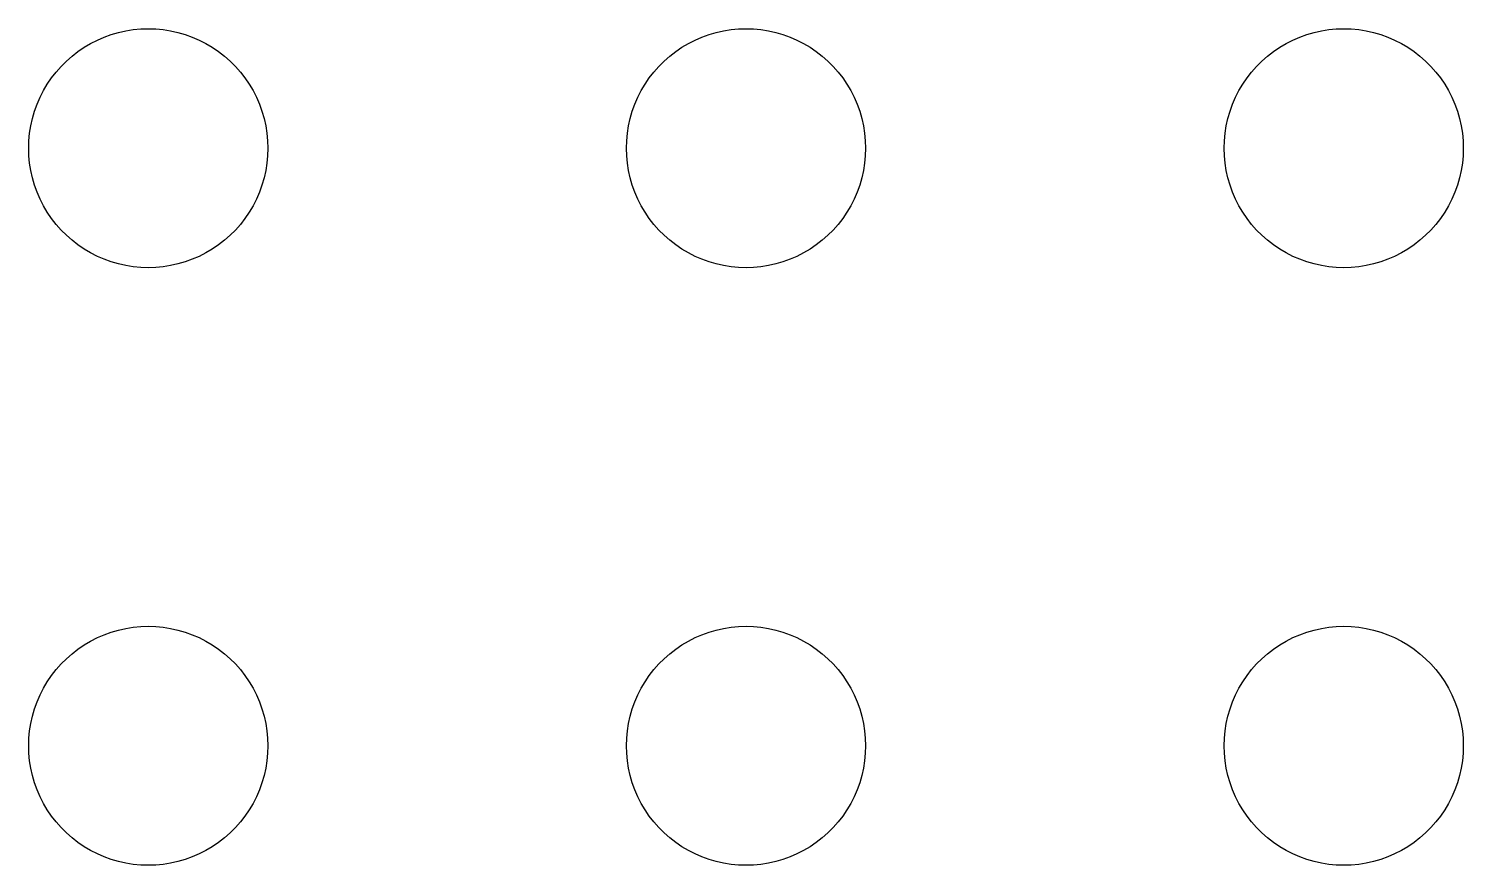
# Model space of a CAD drawing. Header units: metres. Extents: x -111 to 111, y -111 to 111.
# Drawn here: x -48 to -12, y 57 to 78 of the extents above; entities that cross this region are included whole.
import ezdxf

# ---------------------------------------------------------------- set-up
doc = ezdxf.new("R2010")
doc.units = ezdxf.units.M

msp = doc.modelspace()

# ---------------------------------------------------------------- linework, layer by layer
for p, q in [((-46.2773, 77.7145), (-46.1044, 77.7893)), ((-46.1044, 77.7893), (-45.927, 77.8532)), ((-45.927, 77.8532), (-45.7461, 77.9057)), ((-45.7461, 77.9057), (-45.5621, 77.9469)), ((-45.5621, 77.9469), (-45.376, 77.9763)), ((-45.376, 77.9763), (-45.1884, 77.9941)), ((-45.1884, 77.9941), (-45, 78)), ((-45, 78), (-44.8116, 77.9941)), ((-44.8116, 77.9941), (-44.624, 77.9763)), ((-44.624, 77.9763), (-44.4379, 77.9469)), ((-44.4379, 77.9469), (-44.2539, 77.9057)), ((-44.2539, 77.9057), (-44.0729, 77.8532)), ((-44.0729, 77.8532), (-43.8956, 77.7893)), ((-43.8956, 77.7893), (-43.7227, 77.7145)), ((-31.2773, 77.7145), (-31.1044, 77.7893)), ((-31.1044, 77.7893), (-30.927, 77.8532)), ((-30.927, 77.8532), (-30.7461, 77.9057)), ((-30.7461, 77.9057), (-30.5621, 77.9469)), ((-30.5621, 77.9469), (-30.376, 77.9763)), ((-30.376, 77.9763), (-30.1884, 77.9941)), ((-30.1884, 77.9941), (-30, 78)), ((-30, 78), (-29.8116, 77.9941)), ((-29.8116, 77.9941), (-29.624, 77.9763)), ((-29.624, 77.9763), (-29.4379, 77.9469)), ((-29.4379, 77.9469), (-29.2539, 77.9057)), ((-29.2539, 77.9057), (-29.0729, 77.8532)), ((-29.0729, 77.8532), (-28.8956, 77.7893)), ((-28.8956, 77.7893), (-28.7227, 77.7145)), ((-16.2773, 77.7145), (-16.1044, 77.7893)), ((-16.1044, 77.7893), (-15.927, 77.8532)), ((-15.927, 77.8532), (-15.7461, 77.9057)), ((-15.7461, 77.9057), (-15.5621, 77.9469)), ((-15.5621, 77.9469), (-15.376, 77.9763)), ((-15.376, 77.9763), (-15.1884, 77.9941)), ((-15.1884, 77.9941), (-15, 78)), ((-15, 78), (-14.8116, 77.9941)), ((-14.8116, 77.9941), (-14.624, 77.9763)), ((-14.624, 77.9763), (-14.4379, 77.9469)), ((-14.4379, 77.9469), (-14.2539, 77.9057)), ((-14.2539, 77.9057), (-14.0729, 77.8532)), ((-14.0729, 77.8532), (-13.8956, 77.7893)), ((-13.8956, 77.7893), (-13.7227, 77.7145)), ((-46.9123, 77.3115), (-46.7634, 77.427)), ((-46.7634, 77.427), (-46.6075, 77.533)), ((-46.6075, 77.533), (-46.4453, 77.6289)), ((-46.4453, 77.6289), (-46.2773, 77.7145)), ((-43.7227, 77.7145), (-43.5547, 77.6289)), ((-43.5547, 77.6289), (-43.3925, 77.533)), ((-43.3925, 77.533), (-43.2366, 77.427)), ((-43.2366, 77.427), (-43.0877, 77.3115)), ((-31.9123, 77.3115), (-31.7634, 77.427)), ((-31.7634, 77.427), (-31.6075, 77.533)), ((-31.6075, 77.533), (-31.4453, 77.6289)), ((-31.4453, 77.6289), (-31.2773, 77.7145)), ((-28.7227, 77.7145), (-28.5547, 77.6289)), ((-28.5547, 77.6289), (-28.3925, 77.533)), ((-28.3925, 77.533), (-28.2366, 77.427)), ((-28.2366, 77.427), (-28.0877, 77.3115)), ((-16.9123, 77.3115), (-16.7634, 77.427)), ((-16.7634, 77.427), (-16.6075, 77.533)), ((-16.6075, 77.533), (-16.4453, 77.6289)), ((-16.4453, 77.6289), (-16.2773, 77.7145)), ((-13.7227, 77.7145), (-13.5547, 77.6289)), ((-13.5547, 77.6289), (-13.3925, 77.533)), ((-13.3925, 77.533), (-13.2366, 77.427)), ((-13.2366, 77.427), (-13.0877, 77.3115)), ((-47.3115, 76.9123), (-47.1869, 77.0536)), ((-47.1869, 77.0536), (-47.0536, 77.1869)), ((-47.0536, 77.1869), (-46.9123, 77.3115)), ((-43.0877, 77.3115), (-42.9464, 77.1869)), ((-42.9464, 77.1869), (-42.8131, 77.0536)), ((-42.8131, 77.0536), (-42.6885, 76.9123)), ((-32.3115, 76.9123), (-32.1869, 77.0536)), ((-32.1869, 77.0536), (-32.0536, 77.1869)), ((-32.0536, 77.1869), (-31.9123, 77.3115)), ((-28.0877, 77.3115), (-27.9464, 77.1869)), ((-27.9464, 77.1869), (-27.8131, 77.0536)), ((-27.8131, 77.0536), (-27.6884, 76.9123)), ((-17.3115, 76.9123), (-17.1869, 77.0536)), ((-17.1869, 77.0536), (-17.0536, 77.1869)), ((-17.0536, 77.1869), (-16.9123, 77.3115)), ((-13.0877, 77.3115), (-12.9464, 77.1869)), ((-12.9464, 77.1869), (-12.8131, 77.0536)), ((-12.8131, 77.0536), (-12.6884, 76.9123)), ((-47.533, 76.6075), (-47.427, 76.7634)), ((-47.427, 76.7634), (-47.3115, 76.9123)), ((-42.6885, 76.9123), (-42.5729, 76.7634)), ((-42.5729, 76.7634), (-42.467, 76.6075)), ((-32.533, 76.6075), (-32.427, 76.7634)), ((-32.427, 76.7634), (-32.3115, 76.9123)), ((-27.6884, 76.9123), (-27.5729, 76.7634)), ((-27.5729, 76.7634), (-27.467, 76.6075)), ((-17.533, 76.6075), (-17.427, 76.7634)), ((-17.427, 76.7634), (-17.3115, 76.9123)), ((-12.6884, 76.9123), (-12.5729, 76.7634)), ((-12.5729, 76.7634), (-12.467, 76.6075)), ((-47.7145, 76.2773), (-47.6289, 76.4453)), ((-47.6289, 76.4453), (-47.533, 76.6075)), ((-42.467, 76.6075), (-42.3711, 76.4453)), ((-42.3711, 76.4453), (-42.2855, 76.2773)), ((-32.7145, 76.2773), (-32.6289, 76.4453)), ((-32.6289, 76.4453), (-32.533, 76.6075)), ((-27.467, 76.6075), (-27.3711, 76.4453)), ((-27.3711, 76.4453), (-27.2855, 76.2773)), ((-17.7145, 76.2773), (-17.6289, 76.4453)), ((-17.6289, 76.4453), (-17.533, 76.6075)), ((-12.467, 76.6075), (-12.3711, 76.4453)), ((-12.3711, 76.4453), (-12.2855, 76.2773)), ((-47.8532, 75.927), (-47.7893, 76.1044)), ((-47.7893, 76.1044), (-47.7145, 76.2773)), ((-42.2855, 76.2773), (-42.2107, 76.1044)), ((-42.2107, 76.1044), (-42.1468, 75.927)), ((-32.8532, 75.927), (-32.7893, 76.1044)), ((-32.7893, 76.1044), (-32.7145, 76.2773)), ((-27.2855, 76.2773), (-27.2107, 76.1044)), ((-27.2107, 76.1044), (-27.1468, 75.927)), ((-17.8532, 75.927), (-17.7893, 76.1044)), ((-17.7893, 76.1044), (-17.7145, 76.2773)), ((-12.2855, 76.2773), (-12.2107, 76.1044)), ((-12.2107, 76.1044), (-12.1468, 75.927)), ((-47.9469, 75.5621), (-47.9057, 75.7461)), ((-47.9057, 75.7461), (-47.8532, 75.927)), ((-42.1468, 75.927), (-42.0942, 75.7461)), ((-42.0942, 75.7461), (-42.0531, 75.5621)), ((-32.9469, 75.5621), (-32.9057, 75.7461)), ((-32.9057, 75.7461), (-32.8532, 75.927)), ((-27.1468, 75.927), (-27.0942, 75.7461)), ((-27.0942, 75.7461), (-27.0531, 75.5621)), ((-17.9469, 75.5621), (-17.9057, 75.7461)), ((-17.9057, 75.7461), (-17.8532, 75.927)), ((-12.1468, 75.927), (-12.0942, 75.7461)), ((-12.0942, 75.7461), (-12.0531, 75.5621)), ((-47.9941, 75.1884), (-47.9763, 75.376)), ((-47.9763, 75.376), (-47.9469, 75.5621)), ((-42.0531, 75.5621), (-42.0237, 75.376)), ((-42.0237, 75.376), (-42.0059, 75.1884)), ((-32.9941, 75.1884), (-32.9763, 75.376)), ((-32.9763, 75.376), (-32.9469, 75.5621)), ((-27.0531, 75.5621), (-27.0237, 75.376)), ((-27.0237, 75.376), (-27.0059, 75.1884)), ((-17.9941, 75.1884), (-17.9763, 75.376)), ((-17.9763, 75.376), (-17.9469, 75.5621)), ((-12.0531, 75.5621), (-12.0237, 75.376)), ((-12.0237, 75.376), (-12.0059, 75.1884)), ((-48, 75), (-47.9941, 75.1884)), ((-47.9941, 74.8116), (-48, 75)), ((-42.0059, 75.1884), (-42, 75)), ((-42, 75), (-42.0059, 74.8116)), ((-33, 75), (-32.9941, 75.1884)), ((-32.9941, 74.8116), (-33, 75)), ((-27.0059, 75.1884), (-27, 75)), ((-27, 75), (-27.0059, 74.8116)), ((-18, 75), (-17.9941, 75.1884)), ((-17.9941, 74.8116), (-18, 75)), ((-12.0059, 75.1884), (-12, 75)), ((-12, 75), (-12.0059, 74.8116)), ((-47.9763, 74.624), (-47.9941, 74.8116)), ((-47.9469, 74.4379), (-47.9763, 74.624)), ((-42.0237, 74.624), (-42.0531, 74.4379)), ((-42.0059, 74.8116), (-42.0237, 74.624)), ((-32.9763, 74.624), (-32.9941, 74.8116)), ((-32.9469, 74.4379), (-32.9763, 74.624)), ((-27.0237, 74.624), (-27.0531, 74.4379)), ((-27.0059, 74.8116), (-27.0237, 74.624)), ((-17.9763, 74.624), (-17.9941, 74.8116)), ((-17.9469, 74.4379), (-17.9763, 74.624)), ((-12.0237, 74.624), (-12.0531, 74.4379)), ((-12.0059, 74.8116), (-12.0237, 74.624)), ((-47.9057, 74.2539), (-47.9469, 74.4379)), ((-47.8532, 74.073), (-47.9057, 74.2539)), ((-42.0942, 74.2539), (-42.1468, 74.073)), ((-42.0531, 74.4379), (-42.0942, 74.2539)), ((-32.9057, 74.2539), (-32.9469, 74.4379)), ((-32.8532, 74.073), (-32.9057, 74.2539)), ((-27.0942, 74.2539), (-27.1468, 74.073)), ((-27.0531, 74.4379), (-27.0942, 74.2539)), ((-17.9057, 74.2539), (-17.9469, 74.4379)), ((-17.8532, 74.073), (-17.9057, 74.2539)), ((-12.0942, 74.2539), (-12.1468, 74.073)), ((-12.0531, 74.4379), (-12.0942, 74.2539)), ((-47.7893, 73.8956), (-47.8532, 74.073)), ((-47.7145, 73.7227), (-47.7893, 73.8956)), ((-42.2107, 73.8956), (-42.2855, 73.7227)), ((-42.1468, 74.073), (-42.2107, 73.8956)), ((-32.7893, 73.8956), (-32.8532, 74.073)), ((-32.7145, 73.7227), (-32.7893, 73.8956)), ((-27.2107, 73.8956), (-27.2855, 73.7227)), ((-27.1468, 74.073), (-27.2107, 73.8956)), ((-17.7893, 73.8956), (-17.8532, 74.073)), ((-17.7145, 73.7227), (-17.7893, 73.8956)), ((-12.2107, 73.8956), (-12.2855, 73.7227)), ((-12.1468, 74.073), (-12.2107, 73.8956)), ((-47.6289, 73.5547), (-47.7145, 73.7227)), ((-47.533, 73.3925), (-47.6289, 73.5547)), ((-42.3711, 73.5547), (-42.467, 73.3925)), ((-42.2855, 73.7227), (-42.3711, 73.5547)), ((-32.6289, 73.5547), (-32.7145, 73.7227)), ((-32.533, 73.3925), (-32.6289, 73.5547)), ((-27.3711, 73.5547), (-27.467, 73.3925)), ((-27.2855, 73.7227), (-27.3711, 73.5547)), ((-17.6289, 73.5547), (-17.7145, 73.7227)), ((-17.533, 73.3925), (-17.6289, 73.5547)), ((-12.3711, 73.5547), (-12.467, 73.3925)), ((-12.2855, 73.7227), (-12.3711, 73.5547)), ((-47.427, 73.2366), (-47.533, 73.3925)), ((-47.3115, 73.0877), (-47.427, 73.2366)), ((-47.1869, 72.9464), (-47.3115, 73.0877)), ((-42.6885, 73.0877), (-42.8131, 72.9464)), ((-42.5729, 73.2366), (-42.6885, 73.0877)), ((-42.467, 73.3925), (-42.5729, 73.2366)), ((-32.427, 73.2366), (-32.533, 73.3925)), ((-32.3115, 73.0877), (-32.427, 73.2366)), ((-32.1869, 72.9464), (-32.3115, 73.0877)), ((-27.6884, 73.0877), (-27.8131, 72.9464)), ((-27.5729, 73.2366), (-27.6884, 73.0877)), ((-27.467, 73.3925), (-27.5729, 73.2366)), ((-17.427, 73.2366), (-17.533, 73.3925)), ((-17.3115, 73.0877), (-17.427, 73.2366)), ((-17.1869, 72.9464), (-17.3115, 73.0877)), ((-12.6884, 73.0877), (-12.8131, 72.9464)), ((-12.5729, 73.2366), (-12.6884, 73.0877)), ((-12.467, 73.3925), (-12.5729, 73.2366)), ((-47.0536, 72.8131), (-47.1869, 72.9464)), ((-46.9123, 72.6885), (-47.0536, 72.8131)), ((-42.9464, 72.8131), (-43.0877, 72.6885)), ((-42.8131, 72.9464), (-42.9464, 72.8131)), ((-32.0536, 72.8131), (-32.1869, 72.9464)), ((-31.9123, 72.6885), (-32.0536, 72.8131)), ((-27.9464, 72.8131), (-28.0877, 72.6885)), ((-27.8131, 72.9464), (-27.9464, 72.8131)), ((-17.0536, 72.8131), (-17.1869, 72.9464)), ((-16.9123, 72.6885), (-17.0536, 72.8131)), ((-12.9464, 72.8131), (-13.0877, 72.6885)), ((-12.8131, 72.9464), (-12.9464, 72.8131)), ((-46.7634, 72.573), (-46.9123, 72.6885)), ((-46.6075, 72.467), (-46.7634, 72.573)), ((-46.4453, 72.3711), (-46.6075, 72.467)), ((-46.2773, 72.2855), (-46.4453, 72.3711)), ((-43.5547, 72.3711), (-43.7227, 72.2855)), ((-43.3925, 72.467), (-43.5547, 72.3711)), ((-43.2366, 72.573), (-43.3925, 72.467)), ((-43.0877, 72.6885), (-43.2366, 72.573)), ((-31.7634, 72.573), (-31.9123, 72.6885)), ((-31.6075, 72.467), (-31.7634, 72.573)), ((-31.4453, 72.3711), (-31.6075, 72.467)), ((-31.2773, 72.2855), (-31.4453, 72.3711)), ((-28.5547, 72.3711), (-28.7227, 72.2855)), ((-28.3925, 72.467), (-28.5547, 72.3711)), ((-28.2366, 72.573), (-28.3925, 72.467)), ((-28.0877, 72.6885), (-28.2366, 72.573)), ((-16.7634, 72.573), (-16.9123, 72.6885)), ((-16.6075, 72.467), (-16.7634, 72.573)), ((-16.4453, 72.3711), (-16.6075, 72.467)), ((-16.2773, 72.2855), (-16.4453, 72.3711)), ((-13.5547, 72.3711), (-13.7227, 72.2855)), ((-13.3925, 72.467), (-13.5547, 72.3711)), ((-13.2366, 72.573), (-13.3925, 72.467)), ((-13.0877, 72.6885), (-13.2366, 72.573)), ((-46.1044, 72.2107), (-46.2773, 72.2855)), ((-45.927, 72.1468), (-46.1044, 72.2107)), ((-45.7461, 72.0943), (-45.927, 72.1468)), ((-45.5621, 72.0531), (-45.7461, 72.0943)), ((-45.376, 72.0237), (-45.5621, 72.0531)), ((-45.1884, 72.0059), (-45.376, 72.0237)), ((-45, 72), (-45.1884, 72.0059)), ((-44.8116, 72.0059), (-45, 72)), ((-44.624, 72.0237), (-44.8116, 72.0059)), ((-44.4379, 72.0531), (-44.624, 72.0237)), ((-44.2539, 72.0943), (-44.4379, 72.0531)), ((-44.0729, 72.1468), (-44.2539, 72.0943)), ((-43.8956, 72.2107), (-44.0729, 72.1468)), ((-43.7227, 72.2855), (-43.8956, 72.2107)), ((-31.1044, 72.2107), (-31.2773, 72.2855)), ((-30.927, 72.1468), (-31.1044, 72.2107)), ((-30.7461, 72.0943), (-30.927, 72.1468)), ((-30.5621, 72.0531), (-30.7461, 72.0943)), ((-30.376, 72.0237), (-30.5621, 72.0531)), ((-30.1884, 72.0059), (-30.376, 72.0237)), ((-30, 72), (-30.1884, 72.0059)), ((-29.8116, 72.0059), (-30, 72)), ((-29.624, 72.0237), (-29.8116, 72.0059)), ((-29.4379, 72.0531), (-29.624, 72.0237)), ((-29.2539, 72.0943), (-29.4379, 72.0531)), ((-29.0729, 72.1468), (-29.2539, 72.0943)), ((-28.8956, 72.2107), (-29.0729, 72.1468)), ((-28.7227, 72.2855), (-28.8956, 72.2107)), ((-16.1044, 72.2107), (-16.2773, 72.2855)), ((-15.927, 72.1468), (-16.1044, 72.2107)), ((-15.7461, 72.0943), (-15.927, 72.1468)), ((-15.5621, 72.0531), (-15.7461, 72.0943)), ((-15.376, 72.0237), (-15.5621, 72.0531)), ((-15.1884, 72.0059), (-15.376, 72.0237)), ((-15, 72), (-15.1884, 72.0059)), ((-14.8116, 72.0059), (-15, 72)), ((-14.624, 72.0237), (-14.8116, 72.0059)), ((-14.4379, 72.0531), (-14.624, 72.0237)), ((-14.2539, 72.0943), (-14.4379, 72.0531)), ((-14.0729, 72.1468), (-14.2539, 72.0943)), ((-13.8956, 72.2107), (-14.0729, 72.1468)), ((-13.7227, 72.2855), (-13.8956, 72.2107)), ((-45.1884, 62.9941), (-45, 63)), ((-45, 63), (-44.8116, 62.9941)), ((-30.1884, 62.9941), (-30, 63)), ((-30, 63), (-29.8116, 62.9941)), ((-15.1884, 62.9941), (-15, 63)), ((-15, 63), (-14.8116, 62.9941)), ((-46.4453, 62.6289), (-46.2773, 62.7145)), ((-46.2773, 62.7145), (-46.1044, 62.7893)), ((-46.1044, 62.7893), (-45.927, 62.8532)), ((-45.927, 62.8532), (-45.7461, 62.9057)), ((-45.7461, 62.9057), (-45.5621, 62.9469)), ((-45.5621, 62.9469), (-45.376, 62.9763)), ((-45.376, 62.9763), (-45.1884, 62.9941)), ((-44.8116, 62.9941), (-44.624, 62.9763)), ((-44.624, 62.9763), (-44.4379, 62.9469)), ((-44.4379, 62.9469), (-44.2539, 62.9057)), ((-44.2539, 62.9057), (-44.0729, 62.8532)), ((-44.0729, 62.8532), (-43.8956, 62.7893)), ((-43.8956, 62.7893), (-43.7227, 62.7145)), ((-43.7227, 62.7145), (-43.5547, 62.6289)), ((-31.4453, 62.6289), (-31.2773, 62.7145)), ((-31.2773, 62.7145), (-31.1044, 62.7893)), ((-31.1044, 62.7893), (-30.927, 62.8532)), ((-30.927, 62.8532), (-30.7461, 62.9057)), ((-30.7461, 62.9057), (-30.5621, 62.9469)), ((-30.5621, 62.9469), (-30.376, 62.9763)), ((-30.376, 62.9763), (-30.1884, 62.9941)), ((-29.8116, 62.9941), (-29.624, 62.9763)), ((-29.624, 62.9763), (-29.4379, 62.9469)), ((-29.4379, 62.9469), (-29.2539, 62.9057)), ((-29.2539, 62.9057), (-29.0729, 62.8532)), ((-29.0729, 62.8532), (-28.8956, 62.7893)), ((-28.8956, 62.7893), (-28.7227, 62.7145)), ((-28.7227, 62.7145), (-28.5547, 62.6289)), ((-16.4453, 62.6289), (-16.2773, 62.7145)), ((-16.2773, 62.7145), (-16.1044, 62.7893)), ((-16.1044, 62.7893), (-15.927, 62.8532)), ((-15.927, 62.8532), (-15.7461, 62.9057)), ((-15.7461, 62.9057), (-15.5621, 62.9469)), ((-15.5621, 62.9469), (-15.376, 62.9763)), ((-15.376, 62.9763), (-15.1884, 62.9941)), ((-14.8116, 62.9941), (-14.624, 62.9763)), ((-14.624, 62.9763), (-14.4379, 62.9469)), ((-14.4379, 62.9469), (-14.2539, 62.9057)), ((-14.2539, 62.9057), (-14.0729, 62.8532)), ((-14.0729, 62.8532), (-13.8956, 62.7893)), ((-13.8956, 62.7893), (-13.7227, 62.7145)), ((-13.7227, 62.7145), (-13.5547, 62.6289)), ((-47.0536, 62.1869), (-46.9123, 62.3115)), ((-46.9123, 62.3115), (-46.7634, 62.427)), ((-46.7634, 62.427), (-46.6075, 62.533)), ((-46.6075, 62.533), (-46.4453, 62.6289)), ((-43.5547, 62.6289), (-43.3925, 62.533)), ((-43.3925, 62.533), (-43.2366, 62.427)), ((-43.2366, 62.427), (-43.0877, 62.3115)), ((-43.0877, 62.3115), (-42.9464, 62.1869)), ((-32.0536, 62.1869), (-31.9123, 62.3115)), ((-31.9123, 62.3115), (-31.7634, 62.427)), ((-31.7634, 62.427), (-31.6075, 62.533)), ((-31.6075, 62.533), (-31.4453, 62.6289)), ((-28.5547, 62.6289), (-28.3925, 62.533)), ((-28.3925, 62.533), (-28.2366, 62.427)), ((-28.2366, 62.427), (-28.0877, 62.3115)), ((-28.0877, 62.3115), (-27.9464, 62.1869)), ((-17.0536, 62.1869), (-16.9123, 62.3115)), ((-16.9123, 62.3115), (-16.7634, 62.427)), ((-16.7634, 62.427), (-16.6075, 62.533)), ((-16.6075, 62.533), (-16.4453, 62.6289)), ((-13.5547, 62.6289), (-13.3925, 62.533)), ((-13.3925, 62.533), (-13.2366, 62.427)), ((-13.2366, 62.427), (-13.0877, 62.3115)), ((-13.0877, 62.3115), (-12.9464, 62.1869)), ((-47.3115, 61.9123), (-47.1869, 62.0536)), ((-47.1869, 62.0536), (-47.0536, 62.1869)), ((-42.9464, 62.1869), (-42.8131, 62.0536)), ((-42.8131, 62.0536), (-42.6885, 61.9123)), ((-32.3115, 61.9123), (-32.1869, 62.0536)), ((-32.1869, 62.0536), (-32.0536, 62.1869)), ((-27.9464, 62.1869), (-27.8131, 62.0536)), ((-27.8131, 62.0536), (-27.6884, 61.9123)), ((-17.3115, 61.9123), (-17.1869, 62.0536)), ((-17.1869, 62.0536), (-17.0536, 62.1869)), ((-12.9464, 62.1869), (-12.8131, 62.0536)), ((-12.8131, 62.0536), (-12.6884, 61.9123)), ((-47.6289, 61.4453), (-47.533, 61.6075)), ((-47.533, 61.6075), (-47.427, 61.7634)), ((-47.427, 61.7634), (-47.3115, 61.9123)), ((-42.6885, 61.9123), (-42.5729, 61.7634)), ((-42.5729, 61.7634), (-42.467, 61.6075)), ((-42.467, 61.6075), (-42.3711, 61.4453)), ((-32.6289, 61.4453), (-32.533, 61.6075)), ((-32.533, 61.6075), (-32.427, 61.7634)), ((-32.427, 61.7634), (-32.3115, 61.9123)), ((-27.6884, 61.9123), (-27.5729, 61.7634)), ((-27.5729, 61.7634), (-27.467, 61.6075)), ((-27.467, 61.6075), (-27.3711, 61.4453)), ((-17.6289, 61.4453), (-17.533, 61.6075)), ((-17.533, 61.6075), (-17.427, 61.7634)), ((-17.427, 61.7634), (-17.3115, 61.9123)), ((-12.6884, 61.9123), (-12.5729, 61.7634)), ((-12.5729, 61.7634), (-12.467, 61.6075)), ((-12.467, 61.6075), (-12.3711, 61.4453)), ((-47.7893, 61.1044), (-47.7145, 61.2773)), ((-47.7145, 61.2773), (-47.6289, 61.4453)), ((-42.3711, 61.4453), (-42.2855, 61.2773)), ((-42.2855, 61.2773), (-42.2107, 61.1044)), ((-32.7893, 61.1044), (-32.7145, 61.2773)), ((-32.7145, 61.2773), (-32.6289, 61.4453)), ((-27.3711, 61.4453), (-27.2855, 61.2773)), ((-27.2855, 61.2773), (-27.2107, 61.1044)), ((-17.7893, 61.1044), (-17.7145, 61.2773)), ((-17.7145, 61.2773), (-17.6289, 61.4453)), ((-12.3711, 61.4453), (-12.2855, 61.2773)), ((-12.2855, 61.2773), (-12.2107, 61.1044)), ((-47.9057, 60.7461), (-47.8532, 60.927)), ((-47.8532, 60.927), (-47.7893, 61.1044)), ((-42.2107, 61.1044), (-42.1468, 60.927)), ((-42.1468, 60.927), (-42.0942, 60.7461)), ((-32.9057, 60.7461), (-32.8532, 60.927)), ((-32.8532, 60.927), (-32.7893, 61.1044)), ((-27.2107, 61.1044), (-27.1468, 60.927)), ((-27.1468, 60.927), (-27.0942, 60.7461)), ((-17.9057, 60.7461), (-17.8532, 60.927)), ((-17.8532, 60.927), (-17.7893, 61.1044)), ((-12.2107, 61.1044), (-12.1468, 60.927)), ((-12.1468, 60.927), (-12.0942, 60.7461)), ((-47.9763, 60.376), (-47.9469, 60.5621)), ((-47.9469, 60.5621), (-47.9057, 60.7461)), ((-42.0942, 60.7461), (-42.0531, 60.5621)), ((-42.0531, 60.5621), (-42.0237, 60.376)), ((-32.9763, 60.376), (-32.9469, 60.5621)), ((-32.9469, 60.5621), (-32.9057, 60.7461)), ((-27.0942, 60.7461), (-27.0531, 60.5621)), ((-27.0531, 60.5621), (-27.0237, 60.376)), ((-17.9763, 60.376), (-17.9469, 60.5621)), ((-17.9469, 60.5621), (-17.9057, 60.7461)), ((-12.0942, 60.7461), (-12.0531, 60.5621)), ((-12.0531, 60.5621), (-12.0237, 60.376)), ((-48, 60), (-47.9941, 60.1884)), ((-47.9941, 60.1884), (-47.9763, 60.376)), ((-42.0237, 60.376), (-42.0059, 60.1884)), ((-42.0059, 60.1884), (-42, 60)), ((-33, 60), (-32.9941, 60.1884)), ((-32.9941, 60.1884), (-32.9763, 60.376)), ((-27.0237, 60.376), (-27.0059, 60.1884)), ((-27.0059, 60.1884), (-27, 60)), ((-18, 60), (-17.9941, 60.1884)), ((-17.9941, 60.1884), (-17.9763, 60.376)), ((-12.0237, 60.376), (-12.0059, 60.1884)), ((-12.0059, 60.1884), (-12, 60)), ((-47.9941, 59.8116), (-48, 60)), ((-47.9763, 59.624), (-47.9941, 59.8116)), ((-42.0059, 59.8116), (-42.0237, 59.624)), ((-42, 60), (-42.0059, 59.8116)), ((-32.9941, 59.8116), (-33, 60)), ((-32.9763, 59.624), (-32.9941, 59.8116)), ((-27.0059, 59.8116), (-27.0237, 59.624)), ((-27, 60), (-27.0059, 59.8116)), ((-17.9941, 59.8116), (-18, 60)), ((-17.9763, 59.624), (-17.9941, 59.8116)), ((-12.0059, 59.8116), (-12.0237, 59.624)), ((-12, 60), (-12.0059, 59.8116)), ((-47.9469, 59.4379), (-47.9763, 59.624)), ((-47.9057, 59.2539), (-47.9469, 59.4379)), ((-42.0531, 59.4379), (-42.0942, 59.2539)), ((-42.0237, 59.624), (-42.0531, 59.4379)), ((-32.9469, 59.4379), (-32.9763, 59.624)), ((-32.9057, 59.2539), (-32.9469, 59.4379)), ((-27.0531, 59.4379), (-27.0942, 59.2539)), ((-27.0237, 59.624), (-27.0531, 59.4379)), ((-17.9469, 59.4379), (-17.9763, 59.624)), ((-17.9057, 59.2539), (-17.9469, 59.4379)), ((-12.0531, 59.4379), (-12.0942, 59.2539)), ((-12.0237, 59.624), (-12.0531, 59.4379)), ((-47.8532, 59.0729), (-47.9057, 59.2539)), ((-47.7893, 58.8956), (-47.8532, 59.0729)), ((-42.1468, 59.0729), (-42.2107, 58.8956)), ((-42.0942, 59.2539), (-42.1468, 59.0729)), ((-32.8532, 59.0729), (-32.9057, 59.2539)), ((-32.7893, 58.8956), (-32.8532, 59.0729)), ((-27.1468, 59.0729), (-27.2107, 58.8956)), ((-27.0942, 59.2539), (-27.1468, 59.0729)), ((-17.8532, 59.0729), (-17.9057, 59.2539)), ((-17.7893, 58.8956), (-17.8532, 59.0729)), ((-12.1468, 59.0729), (-12.2107, 58.8956)), ((-12.0942, 59.2539), (-12.1468, 59.0729)), ((-47.7145, 58.7227), (-47.7893, 58.8956)), ((-47.6289, 58.5547), (-47.7145, 58.7227)), ((-42.2855, 58.7227), (-42.3711, 58.5547)), ((-42.2107, 58.8956), (-42.2855, 58.7227)), ((-32.7145, 58.7227), (-32.7893, 58.8956)), ((-32.6289, 58.5547), (-32.7145, 58.7227)), ((-27.2855, 58.7227), (-27.3711, 58.5547)), ((-27.2107, 58.8956), (-27.2855, 58.7227)), ((-17.7145, 58.7227), (-17.7893, 58.8956)), ((-17.6289, 58.5547), (-17.7145, 58.7227)), ((-12.2855, 58.7227), (-12.3711, 58.5547)), ((-12.2107, 58.8956), (-12.2855, 58.7227)), ((-47.533, 58.3925), (-47.6289, 58.5547)), ((-47.427, 58.2366), (-47.533, 58.3925)), ((-42.467, 58.3925), (-42.5729, 58.2366)), ((-42.3711, 58.5547), (-42.467, 58.3925)), ((-32.533, 58.3925), (-32.6289, 58.5547)), ((-32.427, 58.2366), (-32.533, 58.3925)), ((-27.467, 58.3925), (-27.5729, 58.2366)), ((-27.3711, 58.5547), (-27.467, 58.3925)), ((-17.533, 58.3925), (-17.6289, 58.5547)), ((-17.427, 58.2366), (-17.533, 58.3925)), ((-12.467, 58.3925), (-12.5729, 58.2366)), ((-12.3711, 58.5547), (-12.467, 58.3925)), ((-47.3115, 58.0877), (-47.427, 58.2366)), ((-47.1869, 57.9464), (-47.3115, 58.0877)), ((-42.6885, 58.0877), (-42.8131, 57.9464)), ((-42.5729, 58.2366), (-42.6885, 58.0877)), ((-32.3115, 58.0877), (-32.427, 58.2366)), ((-32.1869, 57.9464), (-32.3115, 58.0877)), ((-27.6884, 58.0877), (-27.8131, 57.9464)), ((-27.5729, 58.2366), (-27.6884, 58.0877)), ((-17.3115, 58.0877), (-17.427, 58.2366)), ((-17.1869, 57.9464), (-17.3115, 58.0877)), ((-12.6884, 58.0877), (-12.8131, 57.9464)), ((-12.5729, 58.2366), (-12.6884, 58.0877)), ((-47.0536, 57.8131), (-47.1869, 57.9464)), ((-46.9123, 57.6885), (-47.0536, 57.8131)), ((-46.7634, 57.5729), (-46.9123, 57.6885)), ((-43.0877, 57.6885), (-43.2366, 57.5729)), ((-42.9464, 57.8131), (-43.0877, 57.6885)), ((-42.8131, 57.9464), (-42.9464, 57.8131)), ((-32.0536, 57.8131), (-32.1869, 57.9464)), ((-31.9123, 57.6885), (-32.0536, 57.8131)), ((-31.7634, 57.5729), (-31.9123, 57.6885)), ((-28.0877, 57.6885), (-28.2366, 57.5729)), ((-27.9464, 57.8131), (-28.0877, 57.6885)), ((-27.8131, 57.9464), (-27.9464, 57.8131)), ((-17.0536, 57.8131), (-17.1869, 57.9464)), ((-16.9123, 57.6885), (-17.0536, 57.8131)), ((-16.7634, 57.5729), (-16.9123, 57.6885)), ((-13.0877, 57.6885), (-13.2366, 57.5729)), ((-12.9464, 57.8131), (-13.0877, 57.6885)), ((-12.8131, 57.9464), (-12.9464, 57.8131)), ((-46.6075, 57.467), (-46.7634, 57.5729)), ((-46.4453, 57.3711), (-46.6075, 57.467)), ((-46.2773, 57.2855), (-46.4453, 57.3711)), ((-46.1044, 57.2107), (-46.2773, 57.2855)), ((-43.7227, 57.2855), (-43.8956, 57.2107)), ((-43.5547, 57.3711), (-43.7227, 57.2855)), ((-43.3925, 57.467), (-43.5547, 57.3711)), ((-43.2366, 57.5729), (-43.3925, 57.467)), ((-31.6075, 57.467), (-31.7634, 57.5729)), ((-31.4453, 57.3711), (-31.6075, 57.467)), ((-31.2773, 57.2855), (-31.4453, 57.3711)), ((-31.1044, 57.2107), (-31.2773, 57.2855)), ((-28.7227, 57.2855), (-28.8956, 57.2107)), ((-28.5547, 57.3711), (-28.7227, 57.2855)), ((-28.3925, 57.467), (-28.5547, 57.3711)), ((-28.2366, 57.5729), (-28.3925, 57.467)), ((-16.6075, 57.467), (-16.7634, 57.5729)), ((-16.4453, 57.3711), (-16.6075, 57.467)), ((-16.2773, 57.2855), (-16.4453, 57.3711)), ((-16.1044, 57.2107), (-16.2773, 57.2855)), ((-13.7227, 57.2855), (-13.8956, 57.2107)), ((-13.5547, 57.3711), (-13.7227, 57.2855)), ((-13.3925, 57.467), (-13.5547, 57.3711)), ((-13.2366, 57.5729), (-13.3925, 57.467)), ((-45.927, 57.1468), (-46.1044, 57.2107)), ((-45.7461, 57.0942), (-45.927, 57.1468)), ((-45.5621, 57.0531), (-45.7461, 57.0942)), ((-45.376, 57.0237), (-45.5621, 57.0531)), ((-45.1884, 57.0059), (-45.376, 57.0237)), ((-45, 57), (-45.1884, 57.0059)), ((-44.8116, 57.0059), (-45, 57)), ((-44.624, 57.0237), (-44.8116, 57.0059)), ((-44.4379, 57.0531), (-44.624, 57.0237)), ((-44.2539, 57.0942), (-44.4379, 57.0531)), ((-44.0729, 57.1468), (-44.2539, 57.0942)), ((-43.8956, 57.2107), (-44.0729, 57.1468)), ((-30.927, 57.1468), (-31.1044, 57.2107)), ((-30.7461, 57.0942), (-30.927, 57.1468)), ((-30.5621, 57.0531), (-30.7461, 57.0942)), ((-30.376, 57.0237), (-30.5621, 57.0531)), ((-30.1884, 57.0059), (-30.376, 57.0237)), ((-30, 57), (-30.1884, 57.0059)), ((-29.8116, 57.0059), (-30, 57)), ((-29.624, 57.0237), (-29.8116, 57.0059)), ((-29.4379, 57.0531), (-29.624, 57.0237)), ((-29.2539, 57.0942), (-29.4379, 57.0531)), ((-29.0729, 57.1468), (-29.2539, 57.0942)), ((-28.8956, 57.2107), (-29.0729, 57.1468)), ((-15.927, 57.1468), (-16.1044, 57.2107)), ((-15.7461, 57.0942), (-15.927, 57.1468)), ((-15.5621, 57.0531), (-15.7461, 57.0942)), ((-15.376, 57.0237), (-15.5621, 57.0531)), ((-15.1884, 57.0059), (-15.376, 57.0237)), ((-15, 57), (-15.1884, 57.0059)), ((-14.8116, 57.0059), (-15, 57)), ((-14.624, 57.0237), (-14.8116, 57.0059)), ((-14.4379, 57.0531), (-14.624, 57.0237)), ((-14.2539, 57.0942), (-14.4379, 57.0531)), ((-14.0729, 57.1468), (-14.2539, 57.0942)), ((-13.8956, 57.2107), (-14.0729, 57.1468))]:
    msp.add_line(p, q)

doc.saveas('drawing.dxf')
